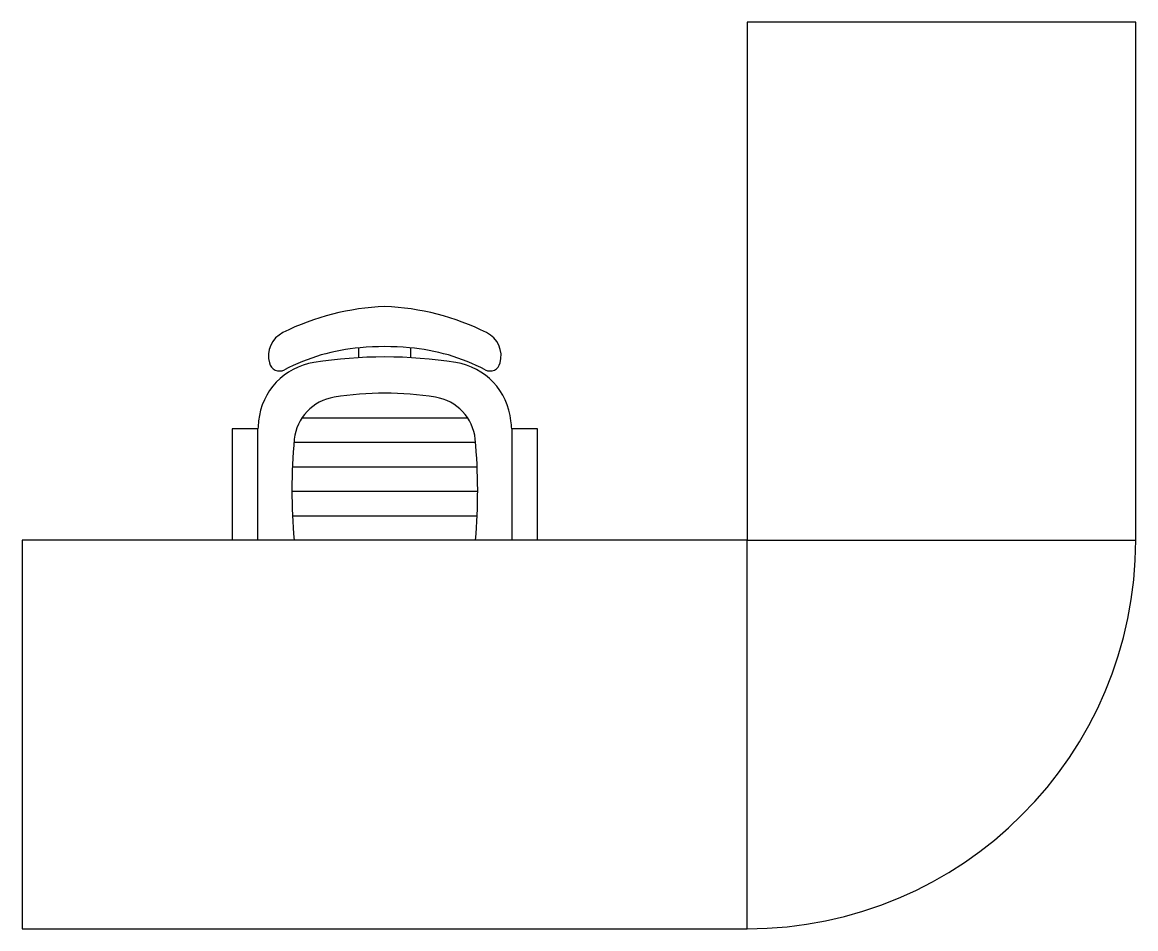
# Model space of a CAD drawing. Header units: millimetres. Extents: x -787.93 to -785.78, y 2708.24 to 2709.99.
import ezdxf

# ---------------------------------------------------------------- set-up
doc = ezdxf.new("R2010")
doc.units = ezdxf.units.MM
doc.header["$LTSCALE"] = 10
doc.layers.add('Móveis_cadeiras', color=2, linetype='Continuous')
doc.layers.add('Móveis_estações', color=2, linetype='Continuous')

msp = doc.modelspace()

# ---------------------------------------------------------------- linework, layer by layer
at = {"layer": 'Móveis_cadeiras'}
for p, q in [((-787.2814, 2709.3454), (-787.2814, 2709.3644)), ((-787.1814, 2709.3454), (-787.1814, 2709.3644))]:
    msp.add_line(p, q, dxfattribs=at)
at = {"layer": 'Móveis_cadeiras', "color": 1}
for p, q in [((-787.3912, 2709.2294), (-787.0717, 2709.2294)), ((-787.4067, 2709.1821), (-787.0562, 2709.1821)), ((-787.4098, 2709.1348), (-787.0531, 2709.1348)), ((-787.4108, 2709.0875), (-787.0521, 2709.0875)), ((-787.4097, 2709.0402), (-787.0531, 2709.0402))]:
    msp.add_line(p, q, dxfattribs=at)
at = {"layer": 'Móveis_cadeiras'}
for points in [[(-787.0087, 2709.3353, 0.35992), (-787.0348, 2709.3937, 0.10805), (-787.2314, 2709.4438, 0.10805), (-787.4281, 2709.3937, 0.35992), (-787.4541, 2709.3353)], [(-786.9864, 2709.208, 0.002688), (-786.9878, 2709.2233, 0.340817), (-787.0945, 2709.3359, 0.07931), (-787.3684, 2709.3359, 0.340817)], [(-787.3684, 2709.3359, 0.340817), (-787.4751, 2709.2233, 0.002688), (-787.4764, 2709.208, 0.328643)], [(-787.0563, 2708.9928, 0.045416), (-787.0567, 2709.1878, 0.340817), (-787.1335, 2709.2689, 0.079866), (-787.3293, 2709.2689, 0.340817), (-787.4061, 2709.1878, 0.045416), (-787.4065, 2708.9928, 0.045416)]]:
    msp.add_lwpolyline(points, format="xyb", dxfattribs=at)
for points in [[(-787.4764, 2708.9928), (-787.4764, 2709.208), (-787.5264, 2709.208), (-787.5264, 2708.9928)], [(-786.9364, 2708.9928), (-786.9364, 2709.208), (-786.9864, 2709.208), (-786.9864, 2708.9928)]]:
    msp.add_lwpolyline(points, dxfattribs=at)
for centre, radius, start, end in [((-787.2314, 2708.8715), 0.4952, 84.4899, 95.5101), ((-787.2476, 2708.9839), 0.3818, 94.7148, 117.7352), ((-787.2153, 2708.9839), 0.3818, 62.2648, 85.2852), ((-787.4346, 2709.3396), 0.02, 192.3844, 297.7352), ((-787.0283, 2709.3396), 0.02, 242.2648, 347.6156)]:
    msp.add_arc(centre, radius, start, end, dxfattribs=at)
at = {"layer": 'Móveis_estações'}
for p, q in [((-786.5314, 2709.9928), (-786.5314, 2708.9928)), ((-785.7814, 2709.9928), (-786.5314, 2709.9928)), ((-785.7814, 2708.9928), (-785.7814, 2709.9928)), ((-786.5314, 2708.9928), (-787.9314, 2708.9928)), ((-787.9314, 2708.9928), (-787.9314, 2708.2428)), ((-786.5314, 2708.2428), (-786.5314, 2708.9928)), ((-786.5314, 2708.9928), (-785.7814, 2708.9928)), ((-787.9314, 2708.2428), (-786.5314, 2708.2428))]:
    msp.add_line(p, q, dxfattribs=at)
msp.add_arc((-786.5314, 2708.9928), 0.75, 270, 0, dxfattribs=at)

doc.saveas('drawing.dxf')
